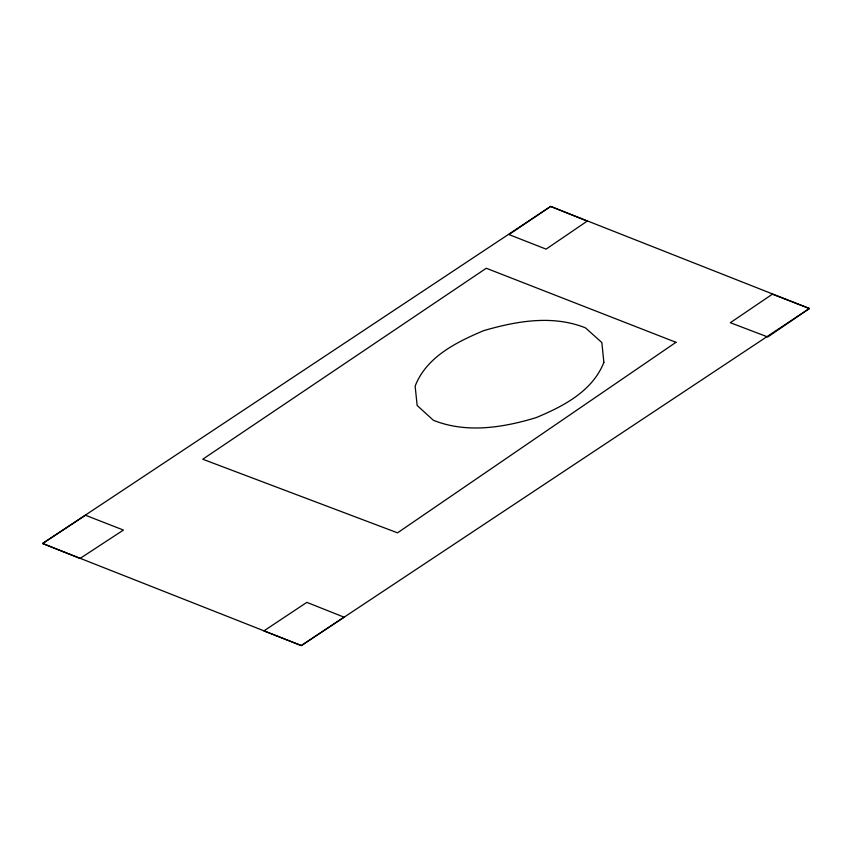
<?xml version="1.0" encoding="UTF-8"?>
<svg xmlns="http://www.w3.org/2000/svg" width="852" height="852" viewBox="0 0 852 852"><rect width="100%" height="100%" fill="white"/><g stroke="black" fill="none" stroke-linecap="round" stroke-linejoin="round"><path stroke-width="1.28" d="M603.876 362.366C592.534 391.238 563.193 406.372 536.1 417.64C502.904 427.704 466.64 433.519 433.444 420.324L417.16 405.499L415.137 386.116C426.511 356.818 456.31 342.27 483.499 330.704C516.536 321.076 552.458 314.686 585.494 327.86L601.853 342.557L603.876 362.366M675.966 342.312L397.543 532.83L202.744 459.228L486.268 268.252L675.966 342.312M809.4 308.499L767.769 336.977L730.334 322.716L772.359 294.196L809.4 308.499L301.342 645.582L263.875 630.906L306.848 602.364L344.07 617.168L301.342 645.582L42.6 543.501L550.658 206.418L809.4 308.499M587.188 221.137L546.1 249.135L508.963 234.577L550.658 206.418L587.188 221.137M85.488 515.247L42.6 543.501L80.067 558.454L123.433 530.061L85.488 515.247"/></g></svg>
